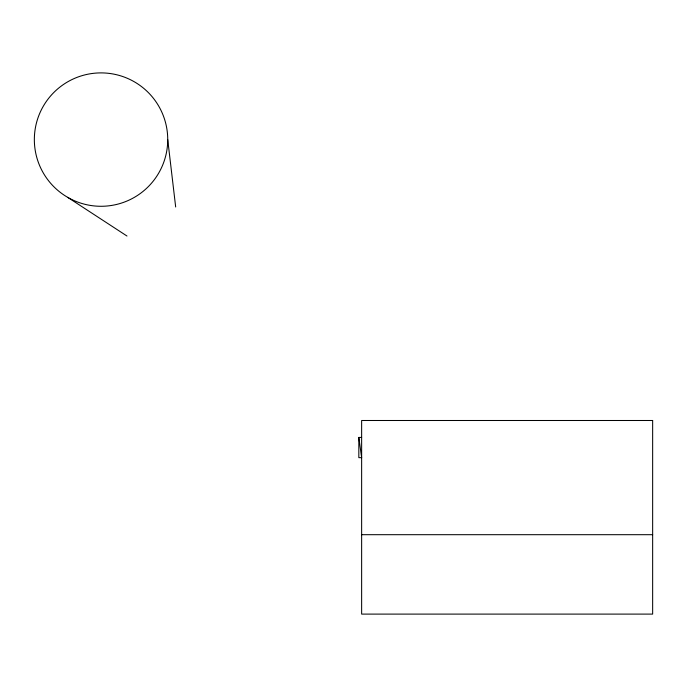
<?xml version="1.0" encoding="UTF-8"?>
<svg xmlns="http://www.w3.org/2000/svg" width="687" height="687" viewBox="0 0 687 687"><rect width="100%" height="100%" fill="white"/><g stroke="black" fill="none" stroke-linecap="round" stroke-linejoin="round"><path stroke-width="1.03" d="M358.829 437.43L361.637 457.654L358.829 457.654L358.829 437.43L361.637 437.43M361.637 534.692L652.65 534.692M175.674 206.985L167.731 139.59A66.691 66.691 0 0 0 67.695 81.83A66.691 66.691 0 0 0 67.695 197.349L126.983 236.027M167.731 139.59A66.691 66.691 0 0 1 67.695 197.349M652.65 420.496L361.637 420.496L361.637 614.101L652.65 614.101L652.65 420.496"/></g></svg>
